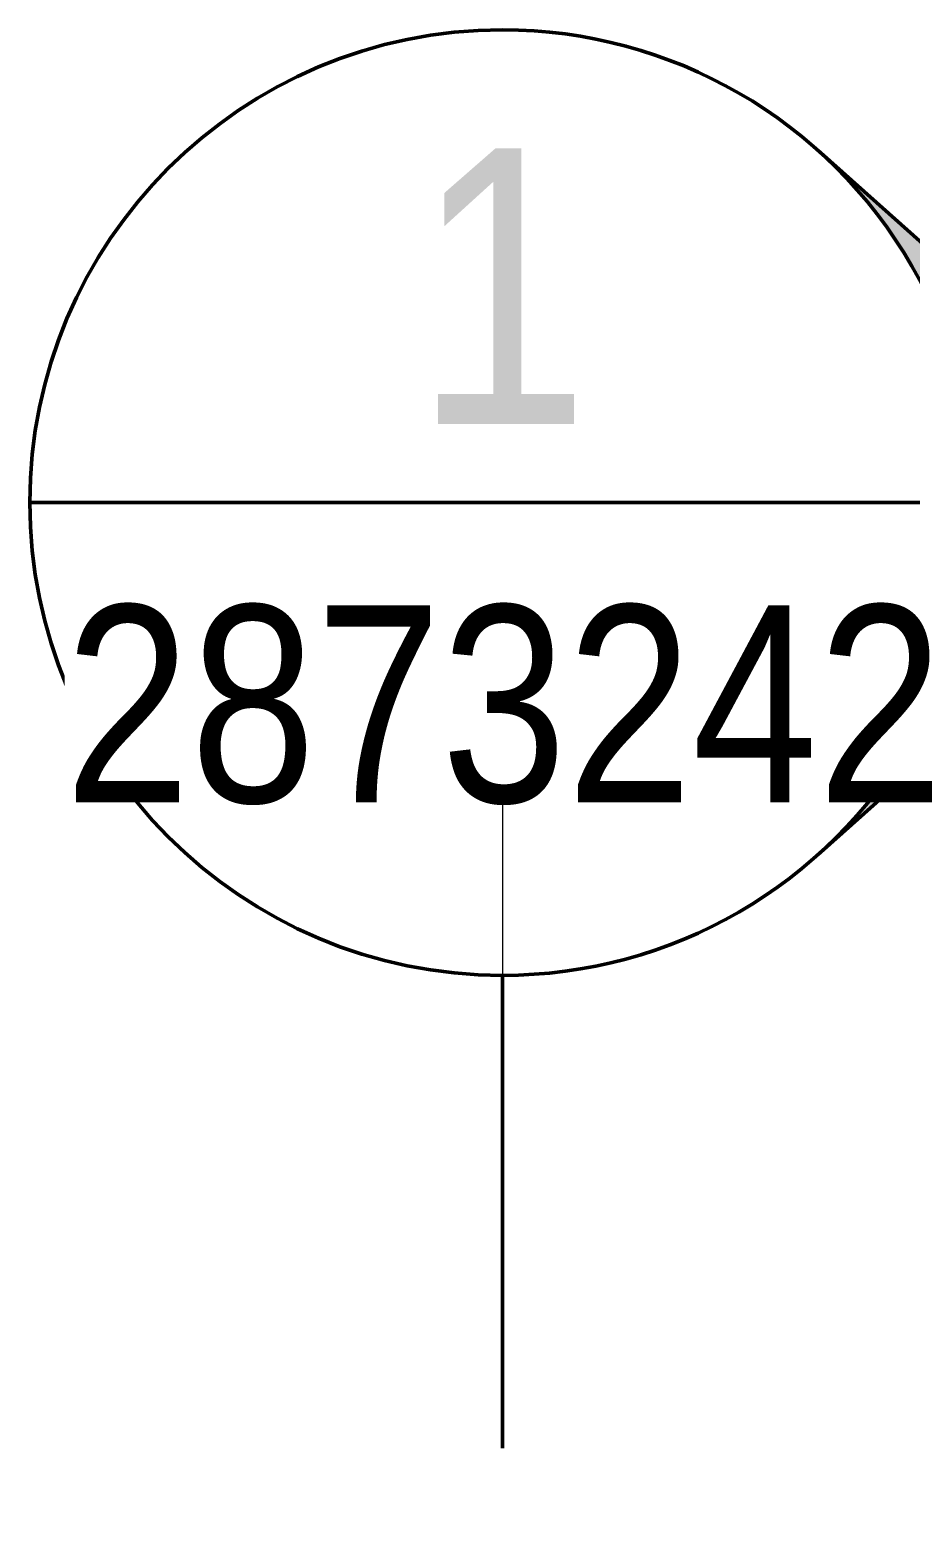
# Model space of a CAD drawing. Header units: metres. Extents: x 313 to 328, y 3 to 1212.
# Drawn here: x 313.9734 to 314.0852, y 1211.4556 to 1211.6445 of the extents above; entities that cross this region are included whole.
import ezdxf

# ---------------------------------------------------------------- set-up
doc = ezdxf.new("R2010")
doc.units = ezdxf.units.M
doc.linetypes.add('Dot_Section Line', pattern=[0.02, 0, -0.02])
doc.layers.add('G-ANNO-SYMB', color=7, linetype='Continuous', lineweight=35, true_color=0x0080ff)
doc.styles.add('Arial Narrow', font='ARIALN.TTF', dxfattribs={"height": 0.035})
doc.styles.add('Arial Narrow_1', font='ARIALN.TTF', dxfattribs={"height": 0.025})

# ---------------------------------------------------------------- blocks, each defined once
blk = doc.blocks.new('Section - SectionHead-4898858-DRG-2873241 - NORTHERN SCREEN POST - PLAN')
at = {"layer": 'G-ANNO-SYMB', "lineweight": 9}
h = blk.add_hatch(color=7, dxfattribs=at)
edge = h.paths.add_edge_path()
edge.add_line((-0.002, 0.009), (0.002472, 0.004003))
edge.add_arc((-0.002, 0), 0.006, 41.8277, 138.1723)
edge.add_line((-0.006472, 0.004003), (-0.002, 0.009))
at = {"layer": 'G-ANNO-SYMB', "color": 7, "lineweight": 50}
for p, q in [((-0.002, 0.009), (-0.006472, 0.004003)), ((0.002472, 0.004003), (-0.002, 0.009)), ((0.004, 0), (0.01, 0))]:
    blk.add_line(p, q, dxfattribs=at)
for start, end in [(360, 180), (180, 360)]:
    blk.add_arc((-0.002, 0), 0.006, start, end, dxfattribs=at)

msp = doc.modelspace()

# ---------------------------------------------------------------- linework, layer by layer
at = {"layer": 'G-ANNO-SYMB', "color": 7, "lineweight": 50}
msp.add_line((313.97345, 1211.58453), (314.09345, 1211.58453), dxfattribs=at)
at = {"layer": 'G-ANNO-SYMB', "color": 7, "linetype": 'Dot_Section Line', "lineweight": 9, "true_color": 0xffffff}
msp.add_line((314.03345, 1211.56453), (314.03345, 1211.45564), dxfattribs=at)

# ---------------------------------------------------------------- block references
at = {"layer": 'G-ANNO-SYMB', "color": 7, "lineweight": 50, "xscale": 9.999999999999995, "yscale": 9.999999999999995, "zscale": 9.999999999999995, "rotation": 269.9999999999985}
msp.add_blockref('Section - SectionHead-4898858-DRG-2873241 - NORTHERN SCREEN POST - PLAN', (314.03345, 1211.56453), dxfattribs=at)

# ---------------------------------------------------------------- next in the draw order: texts
at = {"layer": 'G-ANNO-SYMB', "color": 7, "lineweight": 9, "insert": (314.02219, 1211.6295), "char_height": 0.035, "attachment_point": 1, "style": 'Arial Narrow', "bg_fill": 3, "box_fill_scale": 1, "bg_fill_color": 256, "bg_fill_transparency": 0}
msp.add_mtext('1', dxfattribs=at)
at = {"layer": 'G-ANNO-SYMB', "color": 7, "lineweight": 9, "insert": (313.97789, 1211.57149), "char_height": 0.025, "attachment_point": 1, "style": 'Arial Narrow_1', "bg_fill": 3, "box_fill_scale": 1, "bg_fill_color": 256, "bg_fill_true_color": 13158600, "bg_fill_transparency": 0}
msp.add_mtext('2873242', dxfattribs=at)

doc.saveas('drawing.dxf')
